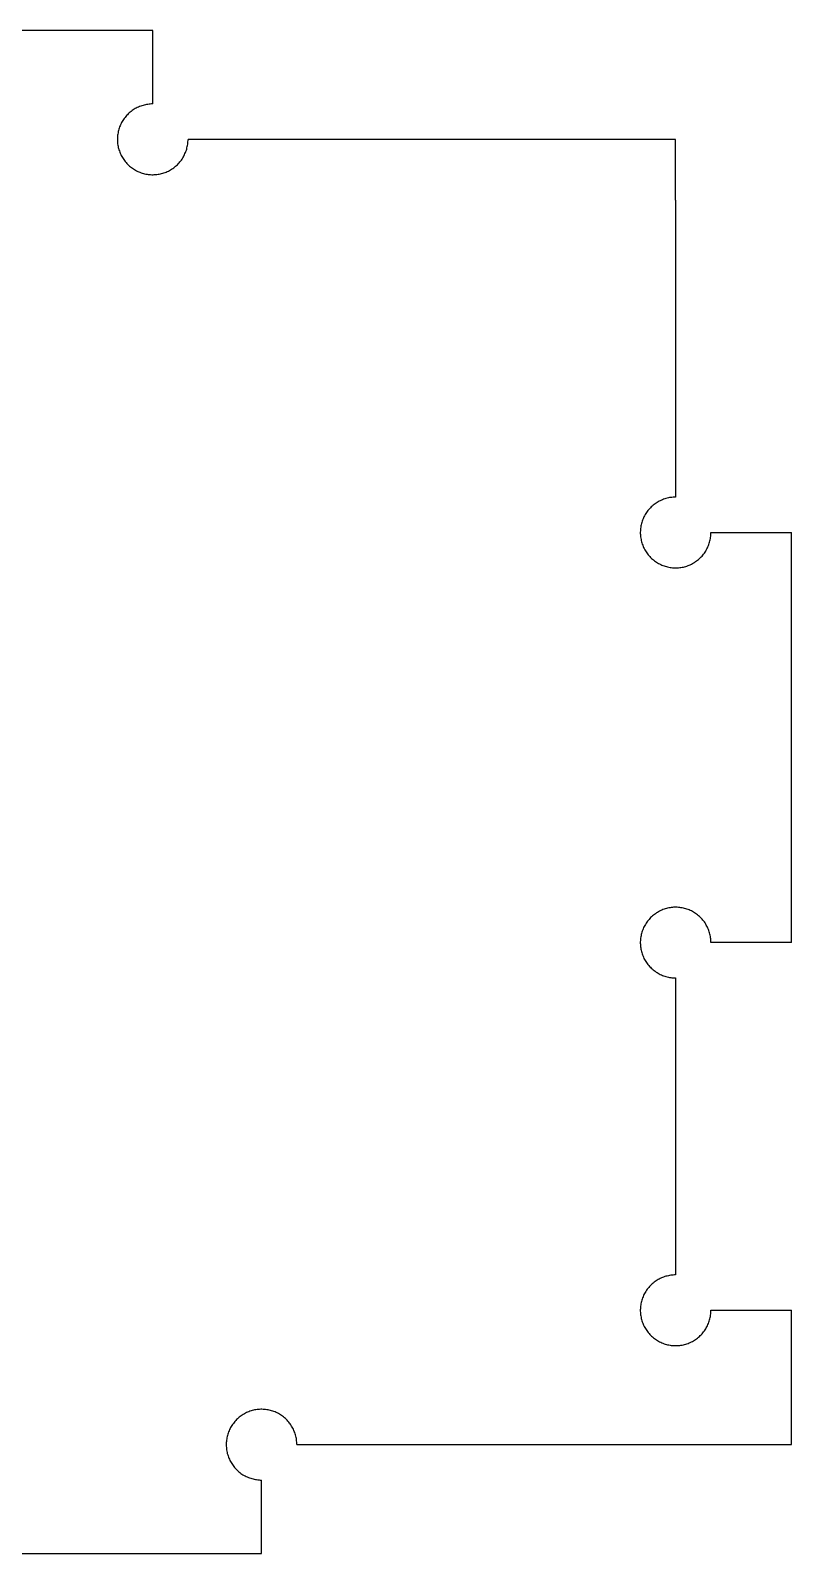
# Model space of a CAD drawing. Header units: millimetres. Extents: x -10 to 11.5, y -10 to 11.5.
# Drawn here: x 0.77 to 11.54, y -10 to 11.54 of the extents above; entities that cross this region are included whole.
import ezdxf

# ---------------------------------------------------------------- set-up
doc = ezdxf.new("R2010")
doc.units = ezdxf.units.MM
doc.layers.add('Combined Conservative', color=111, linetype='Continuous', true_color=0x7fffbf)

msp = doc.modelspace()

# ---------------------------------------------------------------- linework, layer by layer
at = {"layer": 'Combined Conservative'}
for p, q in [((2.5, 11.54), (-2.5, 11.54)), ((2.5, 10.5), (2.5, 11.54)), ((2.142, 10.349), (2.13, 10.337)), ((2.155, 10.362), (2.142, 10.349)), ((2.167, 10.373), (2.155, 10.362)), ((2.181, 10.385), (2.167, 10.373)), ((2.194, 10.396), (2.181, 10.385)), ((2.208, 10.406), (2.194, 10.396)), ((2.222, 10.416), (2.208, 10.406)), ((2.237, 10.425), (2.222, 10.416)), ((2.252, 10.434), (2.237, 10.425)), ((2.267, 10.442), (2.252, 10.434)), ((2.282, 10.45), (2.267, 10.442)), ((2.298, 10.457), (2.282, 10.45)), ((2.314, 10.464), (2.298, 10.457)), ((2.33, 10.47), (2.314, 10.464)), ((2.347, 10.476), (2.33, 10.47)), ((2.363, 10.481), (2.347, 10.476)), ((2.38, 10.485), (2.363, 10.481)), ((2.397, 10.489), (2.38, 10.485)), ((2.414, 10.493), (2.397, 10.489)), ((2.431, 10.495), (2.414, 10.493)), ((2.448, 10.497), (2.431, 10.495)), ((2.465, 10.499), (2.448, 10.497)), ((2.483, 10.5), (2.465, 10.499)), ((2.5, 10.5), (2.483, 10.5)), ((2.016, 10.126), (2.012, 10.109)), ((2.021, 10.142), (2.016, 10.126)), ((2.026, 10.159), (2.021, 10.142)), ((2.032, 10.175), (2.026, 10.159)), ((2.038, 10.191), (2.032, 10.175)), ((2.045, 10.207), (2.038, 10.191)), ((2.052, 10.223), (2.045, 10.207)), ((2.06, 10.238), (2.052, 10.223)), ((2.069, 10.253), (2.06, 10.238)), ((2.078, 10.268), (2.069, 10.253)), ((2.088, 10.283), (2.078, 10.268)), ((2.098, 10.297), (2.088, 10.283)), ((2.108, 10.31), (2.098, 10.297)), ((2.119, 10.324), (2.108, 10.31)), ((2.13, 10.337), (2.119, 10.324)), ((2.001, 10.023), (2, 10.006)), ((2, 10.006), (2, 9.988)), ((2, 9.988), (2.001, 9.971)), ((2.002, 10.04), (2.001, 10.023)), ((2.001, 9.971), (2.002, 9.954)), ((2.003, 10.058), (2.002, 10.04)), ((2.002, 9.954), (2.004, 9.937)), ((2.006, 10.075), (2.003, 10.058)), ((2.004, 9.937), (2.007, 9.92)), ((2.009, 10.092), (2.006, 10.075)), ((2.007, 9.92), (2.01, 9.902)), ((2.012, 10.109), (2.009, 10.092)), ((2.989, 9.897), (2.993, 9.914)), ((2.993, 9.914), (2.995, 9.931)), ((2.995, 9.931), (2.997, 9.948)), ((2.997, 9.948), (2.999, 9.965)), ((2.999, 9.965), (3, 9.983)), ((9.9, 10), (3, 10)), ((3, 9.983), (3, 10)), ((9.9, 9.14), (9.9, 10)), ((2.01, 9.902), (2.013, 9.886)), ((2.013, 9.886), (2.018, 9.869)), ((2.018, 9.869), (2.022, 9.852)), ((2.022, 9.852), (2.028, 9.836)), ((2.028, 9.836), (2.034, 9.819)), ((2.034, 9.819), (2.04, 9.803)), ((2.04, 9.803), (2.047, 9.788)), ((2.047, 9.788), (2.055, 9.772)), ((2.055, 9.772), (2.063, 9.757)), ((2.063, 9.757), (2.072, 9.742)), ((2.072, 9.742), (2.081, 9.727)), ((2.081, 9.727), (2.091, 9.713)), ((2.091, 9.713), (2.101, 9.699)), ((2.101, 9.699), (2.112, 9.685)), ((2.885, 9.681), (2.896, 9.694)), ((2.896, 9.694), (2.906, 9.708)), ((2.906, 9.708), (2.916, 9.722)), ((2.916, 9.722), (2.925, 9.737)), ((2.925, 9.737), (2.934, 9.752)), ((2.934, 9.752), (2.942, 9.767)), ((2.942, 9.767), (2.95, 9.782)), ((2.95, 9.782), (2.957, 9.798)), ((2.957, 9.798), (2.964, 9.814)), ((2.964, 9.814), (2.97, 9.83)), ((2.97, 9.83), (2.976, 9.847)), ((2.976, 9.847), (2.981, 9.863)), ((2.981, 9.863), (2.985, 9.88)), ((2.985, 9.88), (2.989, 9.897)), ((2.112, 9.685), (2.123, 9.672)), ((2.123, 9.672), (2.134, 9.659)), ((2.134, 9.659), (2.146, 9.646)), ((2.146, 9.646), (2.159, 9.634)), ((2.159, 9.634), (2.172, 9.623)), ((2.172, 9.623), (2.185, 9.612)), ((2.185, 9.612), (2.199, 9.601)), ((2.199, 9.601), (2.213, 9.591)), ((2.213, 9.591), (2.227, 9.581)), ((2.227, 9.581), (2.242, 9.572)), ((2.242, 9.572), (2.257, 9.563)), ((2.257, 9.563), (2.272, 9.555)), ((2.272, 9.555), (2.288, 9.547)), ((2.288, 9.547), (2.303, 9.54)), ((2.303, 9.54), (2.319, 9.534)), ((2.319, 9.534), (2.336, 9.528)), ((2.336, 9.528), (2.352, 9.522)), ((2.352, 9.522), (2.369, 9.518)), ((2.369, 9.518), (2.386, 9.513)), ((2.386, 9.513), (2.402, 9.51)), ((2.402, 9.51), (2.42, 9.507)), ((2.42, 9.507), (2.437, 9.504)), ((2.437, 9.504), (2.454, 9.502)), ((2.454, 9.502), (2.471, 9.501)), ((2.471, 9.501), (2.488, 9.5)), ((2.488, 9.5), (2.506, 9.5)), ((2.506, 9.5), (2.523, 9.501)), ((2.523, 9.501), (2.54, 9.502)), ((2.54, 9.502), (2.558, 9.503)), ((2.558, 9.503), (2.575, 9.506)), ((2.575, 9.506), (2.592, 9.509)), ((2.592, 9.509), (2.609, 9.512)), ((2.609, 9.512), (2.626, 9.516)), ((2.626, 9.516), (2.642, 9.521)), ((2.642, 9.521), (2.659, 9.526)), ((2.659, 9.526), (2.675, 9.532)), ((2.675, 9.532), (2.691, 9.538)), ((2.691, 9.538), (2.707, 9.545)), ((2.707, 9.545), (2.723, 9.552)), ((2.723, 9.552), (2.738, 9.56)), ((2.738, 9.56), (2.753, 9.569)), ((2.753, 9.569), (2.768, 9.578)), ((2.768, 9.578), (2.783, 9.588)), ((2.783, 9.588), (2.797, 9.598)), ((2.797, 9.598), (2.81, 9.608)), ((2.81, 9.608), (2.824, 9.619)), ((2.824, 9.619), (2.837, 9.63)), ((2.837, 9.63), (2.849, 9.642)), ((2.849, 9.642), (2.862, 9.655)), ((2.862, 9.655), (2.873, 9.667)), ((2.873, 9.667), (2.885, 9.681)), ((9.9, 9.14), (9.9, 4.94)), ((9.508, 4.75), (9.498, 4.737)), ((9.519, 4.764), (9.508, 4.75)), ((9.53, 4.777), (9.519, 4.764)), ((9.542, 4.789), (9.53, 4.777)), ((9.555, 4.802), (9.542, 4.789)), ((9.567, 4.813), (9.555, 4.802)), ((9.581, 4.825), (9.567, 4.813)), ((9.594, 4.836), (9.581, 4.825)), ((9.608, 4.846), (9.594, 4.836)), ((9.622, 4.856), (9.608, 4.846)), ((9.637, 4.865), (9.622, 4.856)), ((9.652, 4.874), (9.637, 4.865)), ((9.667, 4.882), (9.652, 4.874)), ((9.682, 4.89), (9.667, 4.882)), ((9.698, 4.897), (9.682, 4.89)), ((9.714, 4.904), (9.698, 4.897)), ((9.73, 4.91), (9.714, 4.904)), ((9.747, 4.916), (9.73, 4.91)), ((9.763, 4.921), (9.747, 4.916)), ((9.78, 4.925), (9.763, 4.921)), ((9.797, 4.929), (9.78, 4.925)), ((9.814, 4.933), (9.797, 4.929)), ((9.831, 4.935), (9.814, 4.933)), ((9.848, 4.937), (9.831, 4.935)), ((9.865, 4.939), (9.848, 4.937)), ((9.883, 4.94), (9.865, 4.939)), ((9.9, 4.94), (9.883, 4.94)), ((9.409, 4.532), (9.406, 4.515)), ((9.412, 4.549), (9.409, 4.532)), ((9.416, 4.566), (9.412, 4.549)), ((9.421, 4.582), (9.416, 4.566)), ((9.426, 4.599), (9.421, 4.582)), ((9.432, 4.615), (9.426, 4.599)), ((9.438, 4.631), (9.432, 4.615)), ((9.445, 4.647), (9.438, 4.631)), ((9.452, 4.663), (9.445, 4.647)), ((9.46, 4.678), (9.452, 4.663)), ((9.469, 4.693), (9.46, 4.678)), ((9.478, 4.708), (9.469, 4.693)), ((9.488, 4.723), (9.478, 4.708)), ((9.498, 4.737), (9.488, 4.723)), ((9.401, 4.463), (9.4, 4.446)), ((9.4, 4.446), (9.4, 4.428)), ((9.4, 4.428), (9.401, 4.411)), ((9.402, 4.48), (9.401, 4.463)), ((9.401, 4.411), (9.402, 4.394)), ((9.403, 4.498), (9.402, 4.48)), ((9.402, 4.394), (9.404, 4.377)), ((9.406, 4.515), (9.403, 4.498)), ((9.404, 4.377), (9.407, 4.36)), ((9.407, 4.36), (9.41, 4.342)), ((9.41, 4.342), (9.413, 4.326)), ((9.413, 4.326), (9.418, 4.309)), ((9.418, 4.309), (9.422, 4.292)), ((10.381, 4.303), (10.385, 4.32)), ((10.385, 4.32), (10.389, 4.337)), ((10.389, 4.337), (10.393, 4.354)), ((10.393, 4.354), (10.395, 4.371)), ((10.395, 4.371), (10.397, 4.388)), ((10.397, 4.388), (10.399, 4.405)), ((10.399, 4.405), (10.4, 4.423)), ((10.4, 4.423), (10.4, 4.44)), ((10.4, 4.44), (11.54, 4.44)), ((11.54, -1.36), (11.54, 4.44)), ((9.422, 4.292), (9.428, 4.276)), ((9.428, 4.276), (9.434, 4.259)), ((9.434, 4.259), (9.44, 4.243)), ((9.44, 4.243), (9.447, 4.228)), ((9.447, 4.228), (9.455, 4.212)), ((9.455, 4.212), (9.463, 4.197)), ((9.463, 4.197), (9.472, 4.182)), ((9.472, 4.182), (9.481, 4.167)), ((9.481, 4.167), (9.491, 4.153)), ((9.491, 4.153), (9.501, 4.139)), ((9.501, 4.139), (9.512, 4.125)), ((9.512, 4.125), (9.523, 4.112)), ((9.523, 4.112), (9.534, 4.099)), ((9.534, 4.099), (9.546, 4.086)), ((10.249, 4.082), (10.262, 4.095)), ((10.262, 4.095), (10.273, 4.107)), ((10.273, 4.107), (10.285, 4.121)), ((10.285, 4.121), (10.296, 4.134)), ((10.296, 4.134), (10.306, 4.148)), ((10.306, 4.148), (10.316, 4.162)), ((10.316, 4.162), (10.325, 4.177)), ((10.325, 4.177), (10.334, 4.192)), ((10.334, 4.192), (10.342, 4.207)), ((10.342, 4.207), (10.35, 4.222)), ((10.35, 4.222), (10.357, 4.238)), ((10.357, 4.238), (10.364, 4.254)), ((10.364, 4.254), (10.37, 4.27)), ((10.37, 4.27), (10.376, 4.287)), ((10.376, 4.287), (10.381, 4.303)), ((9.546, 4.086), (9.559, 4.074)), ((9.559, 4.074), (9.572, 4.063)), ((9.572, 4.063), (9.585, 4.052)), ((9.585, 4.052), (9.599, 4.041)), ((9.599, 4.041), (9.613, 4.031)), ((9.613, 4.031), (9.627, 4.021)), ((9.627, 4.021), (9.642, 4.012)), ((9.642, 4.012), (9.657, 4.003)), ((9.657, 4.003), (9.672, 3.995)), ((9.672, 3.995), (9.688, 3.987)), ((9.688, 3.987), (9.703, 3.98)), ((9.703, 3.98), (9.719, 3.974)), ((9.719, 3.974), (9.736, 3.968)), ((9.736, 3.968), (9.752, 3.962)), ((9.752, 3.962), (9.769, 3.958)), ((9.769, 3.958), (9.786, 3.953)), ((9.786, 3.953), (9.802, 3.95)), ((9.802, 3.95), (9.82, 3.947)), ((9.82, 3.947), (9.837, 3.944)), ((9.837, 3.944), (9.854, 3.942)), ((9.854, 3.942), (9.871, 3.941)), ((9.871, 3.941), (9.888, 3.94)), ((9.888, 3.94), (9.906, 3.94)), ((9.906, 3.94), (9.923, 3.941)), ((9.923, 3.941), (9.94, 3.942)), ((9.94, 3.942), (9.958, 3.943)), ((9.958, 3.943), (9.975, 3.946)), ((9.975, 3.946), (9.992, 3.949)), ((9.992, 3.949), (10.009, 3.952)), ((10.009, 3.952), (10.026, 3.956)), ((10.026, 3.956), (10.042, 3.961)), ((10.042, 3.961), (10.059, 3.966)), ((10.059, 3.966), (10.075, 3.972)), ((10.075, 3.972), (10.091, 3.978)), ((10.091, 3.978), (10.107, 3.985)), ((10.107, 3.985), (10.123, 3.992)), ((10.123, 3.992), (10.138, 4)), ((10.138, 4), (10.153, 4.009)), ((10.153, 4.009), (10.168, 4.018)), ((10.168, 4.018), (10.183, 4.028)), ((10.183, 4.028), (10.197, 4.038)), ((10.197, 4.038), (10.21, 4.048)), ((10.21, 4.048), (10.224, 4.059)), ((10.224, 4.059), (10.237, 4.07)), ((10.237, 4.07), (10.249, 4.082)), ((9.871, -0.861), (9.854, -0.862)), ((9.888, -0.86), (9.871, -0.861)), ((9.906, -0.86), (9.888, -0.86)), ((9.923, -0.861), (9.906, -0.86)), ((9.94, -0.862), (9.923, -0.861)), ((9.491, -1.073), (9.481, -1.087)), ((9.501, -1.059), (9.491, -1.073)), ((9.512, -1.045), (9.501, -1.059)), ((9.523, -1.032), (9.512, -1.045)), ((9.534, -1.019), (9.523, -1.032)), ((9.546, -1.006), (9.534, -1.019)), ((9.559, -0.994), (9.546, -1.006)), ((9.572, -0.983), (9.559, -0.994)), ((9.585, -0.972), (9.572, -0.983)), ((9.599, -0.961), (9.585, -0.972)), ((9.613, -0.951), (9.599, -0.961)), ((9.627, -0.941), (9.613, -0.951)), ((9.642, -0.932), (9.627, -0.941)), ((9.657, -0.923), (9.642, -0.932)), ((9.672, -0.915), (9.657, -0.923)), ((9.688, -0.907), (9.672, -0.915)), ((9.703, -0.9), (9.688, -0.907)), ((9.719, -0.894), (9.703, -0.9)), ((9.736, -0.888), (9.719, -0.894)), ((9.752, -0.882), (9.736, -0.888)), ((9.769, -0.878), (9.752, -0.882)), ((9.786, -0.873), (9.769, -0.878)), ((9.802, -0.87), (9.786, -0.873)), ((9.82, -0.867), (9.802, -0.87)), ((9.837, -0.864), (9.82, -0.867)), ((9.854, -0.862), (9.837, -0.864)), ((9.958, -0.863), (9.94, -0.862)), ((9.975, -0.866), (9.958, -0.863)), ((9.992, -0.869), (9.975, -0.866)), ((10.009, -0.872), (9.992, -0.869)), ((10.026, -0.876), (10.009, -0.872)), ((10.042, -0.881), (10.026, -0.876)), ((10.059, -0.886), (10.042, -0.881)), ((10.075, -0.892), (10.059, -0.886)), ((10.091, -0.898), (10.075, -0.892)), ((10.107, -0.905), (10.091, -0.898)), ((10.123, -0.912), (10.107, -0.905)), ((10.138, -0.92), (10.123, -0.912)), ((10.153, -0.929), (10.138, -0.92)), ((10.168, -0.938), (10.153, -0.929)), ((10.183, -0.948), (10.168, -0.938)), ((10.197, -0.958), (10.183, -0.948)), ((10.21, -0.968), (10.197, -0.958)), ((10.224, -0.979), (10.21, -0.968)), ((10.237, -0.99), (10.224, -0.979)), ((10.249, -1.002), (10.237, -0.99)), ((10.262, -1.015), (10.249, -1.002)), ((10.273, -1.027), (10.262, -1.015)), ((10.285, -1.041), (10.273, -1.027)), ((10.296, -1.054), (10.285, -1.041)), ((10.306, -1.068), (10.296, -1.054)), ((10.316, -1.082), (10.306, -1.068)), ((9.407, -1.28), (9.404, -1.297)), ((9.41, -1.262), (9.407, -1.28)), ((9.413, -1.246), (9.41, -1.262)), ((9.418, -1.229), (9.413, -1.246)), ((9.422, -1.212), (9.418, -1.229)), ((9.428, -1.196), (9.422, -1.212)), ((9.434, -1.179), (9.428, -1.196)), ((9.44, -1.163), (9.434, -1.179)), ((9.447, -1.148), (9.44, -1.163)), ((9.455, -1.132), (9.447, -1.148)), ((9.463, -1.117), (9.455, -1.132)), ((9.472, -1.102), (9.463, -1.117)), ((9.481, -1.087), (9.472, -1.102)), ((10.325, -1.097), (10.316, -1.082)), ((10.334, -1.112), (10.325, -1.097)), ((10.342, -1.127), (10.334, -1.112)), ((10.35, -1.142), (10.342, -1.127)), ((10.357, -1.158), (10.35, -1.142)), ((10.364, -1.174), (10.357, -1.158)), ((10.37, -1.19), (10.364, -1.174)), ((10.376, -1.207), (10.37, -1.19)), ((10.381, -1.223), (10.376, -1.207)), ((10.385, -1.24), (10.381, -1.223)), ((10.389, -1.257), (10.385, -1.24)), ((10.393, -1.274), (10.389, -1.257)), ((10.395, -1.291), (10.393, -1.274)), ((10.397, -1.308), (10.395, -1.291)), ((9.401, -1.331), (9.4, -1.348)), ((9.4, -1.348), (9.4, -1.366)), ((9.4, -1.366), (9.401, -1.383)), ((9.402, -1.314), (9.401, -1.331)), ((9.401, -1.383), (9.402, -1.4)), ((9.404, -1.297), (9.402, -1.314)), ((9.402, -1.4), (9.403, -1.418)), ((9.403, -1.418), (9.406, -1.435)), ((9.406, -1.435), (9.409, -1.452)), ((9.409, -1.452), (9.412, -1.469)), ((9.412, -1.469), (9.416, -1.486)), ((9.416, -1.486), (9.421, -1.502)), ((9.421, -1.502), (9.426, -1.519)), ((10.399, -1.325), (10.397, -1.308)), ((10.4, -1.343), (10.399, -1.325)), ((10.4, -1.36), (10.4, -1.343)), ((11.54, -1.36), (10.4, -1.36)), ((9.426, -1.519), (9.432, -1.535)), ((9.432, -1.535), (9.438, -1.551)), ((9.438, -1.551), (9.445, -1.567)), ((9.445, -1.567), (9.452, -1.583)), ((9.452, -1.583), (9.46, -1.598)), ((9.46, -1.598), (9.469, -1.613)), ((9.469, -1.613), (9.478, -1.628)), ((9.478, -1.628), (9.488, -1.643)), ((9.488, -1.643), (9.498, -1.657)), ((9.498, -1.657), (9.508, -1.67)), ((9.508, -1.67), (9.519, -1.684)), ((9.519, -1.684), (9.53, -1.697)), ((9.53, -1.697), (9.542, -1.709)), ((9.542, -1.709), (9.555, -1.722)), ((9.555, -1.722), (9.567, -1.733)), ((9.567, -1.733), (9.581, -1.745)), ((9.581, -1.745), (9.594, -1.756)), ((9.594, -1.756), (9.608, -1.766)), ((9.608, -1.766), (9.622, -1.776)), ((9.622, -1.776), (9.637, -1.785)), ((9.637, -1.785), (9.652, -1.794)), ((9.652, -1.794), (9.667, -1.802)), ((9.667, -1.802), (9.682, -1.81)), ((9.682, -1.81), (9.698, -1.817)), ((9.698, -1.817), (9.714, -1.824)), ((9.714, -1.824), (9.73, -1.83)), ((9.73, -1.83), (9.747, -1.836)), ((9.747, -1.836), (9.763, -1.841)), ((9.763, -1.841), (9.78, -1.845)), ((9.78, -1.845), (9.797, -1.849)), ((9.797, -1.849), (9.814, -1.853)), ((9.814, -1.853), (9.831, -1.855)), ((9.831, -1.855), (9.848, -1.857)), ((9.848, -1.857), (9.865, -1.859)), ((9.865, -1.859), (9.883, -1.86)), ((9.883, -1.86), (9.9, -1.86)), ((9.9, -1.86), (9.9, -6.06)), ((9.519, -6.236), (9.508, -6.25)), ((9.53, -6.223), (9.519, -6.236)), ((9.542, -6.211), (9.53, -6.223)), ((9.555, -6.198), (9.542, -6.211)), ((9.567, -6.187), (9.555, -6.198)), ((9.581, -6.175), (9.567, -6.187)), ((9.594, -6.164), (9.581, -6.175)), ((9.608, -6.154), (9.594, -6.164)), ((9.622, -6.144), (9.608, -6.154)), ((9.637, -6.135), (9.622, -6.144)), ((9.652, -6.126), (9.637, -6.135)), ((9.667, -6.118), (9.652, -6.126)), ((9.682, -6.11), (9.667, -6.118)), ((9.698, -6.103), (9.682, -6.11)), ((9.714, -6.096), (9.698, -6.103)), ((9.73, -6.09), (9.714, -6.096)), ((9.747, -6.084), (9.73, -6.09)), ((9.763, -6.079), (9.747, -6.084)), ((9.78, -6.075), (9.763, -6.079)), ((9.797, -6.071), (9.78, -6.075)), ((9.814, -6.067), (9.797, -6.071)), ((9.831, -6.065), (9.814, -6.067)), ((9.848, -6.063), (9.831, -6.065)), ((9.865, -6.061), (9.848, -6.063)), ((9.883, -6.06), (9.865, -6.061)), ((9.9, -6.06), (9.883, -6.06)), ((9.412, -6.451), (9.409, -6.468)), ((9.416, -6.434), (9.412, -6.451)), ((9.421, -6.418), (9.416, -6.434)), ((9.426, -6.401), (9.421, -6.418)), ((9.432, -6.385), (9.426, -6.401)), ((9.438, -6.369), (9.432, -6.385)), ((9.445, -6.353), (9.438, -6.369)), ((9.452, -6.337), (9.445, -6.353)), ((9.46, -6.322), (9.452, -6.337)), ((9.469, -6.307), (9.46, -6.322)), ((9.478, -6.292), (9.469, -6.307)), ((9.488, -6.277), (9.478, -6.292)), ((9.498, -6.263), (9.488, -6.277)), ((9.508, -6.25), (9.498, -6.263)), ((9.401, -6.537), (9.4, -6.554)), ((9.4, -6.554), (9.4, -6.572)), ((9.4, -6.572), (9.401, -6.589)), ((9.402, -6.52), (9.401, -6.537)), ((9.401, -6.589), (9.402, -6.606)), ((9.403, -6.502), (9.402, -6.52)), ((9.402, -6.606), (9.404, -6.623)), ((9.406, -6.485), (9.403, -6.502)), ((9.404, -6.623), (9.407, -6.64)), ((9.409, -6.468), (9.406, -6.485)), ((9.407, -6.64), (9.41, -6.658)), ((9.41, -6.658), (9.413, -6.674)), ((9.413, -6.674), (9.418, -6.691)), ((10.385, -6.68), (10.389, -6.663)), ((10.389, -6.663), (10.393, -6.646)), ((10.393, -6.646), (10.395, -6.629)), ((10.395, -6.629), (10.397, -6.612)), ((10.397, -6.612), (10.399, -6.595)), ((10.399, -6.595), (10.4, -6.577)), ((10.4, -6.577), (10.4, -6.56)), ((10.4, -6.56), (11.54, -6.56)), ((11.54, -8.46), (11.54, -6.56)), ((9.418, -6.691), (9.422, -6.708)), ((9.422, -6.708), (9.428, -6.724)), ((9.428, -6.724), (9.434, -6.741)), ((9.434, -6.741), (9.44, -6.757)), ((9.44, -6.757), (9.447, -6.772)), ((9.447, -6.772), (9.455, -6.788)), ((9.455, -6.788), (9.463, -6.803)), ((9.463, -6.803), (9.472, -6.818)), ((9.472, -6.818), (9.481, -6.833)), ((9.481, -6.833), (9.491, -6.847)), ((9.491, -6.847), (9.501, -6.861)), ((9.501, -6.861), (9.512, -6.875)), ((9.512, -6.875), (9.523, -6.888)), ((9.523, -6.888), (9.534, -6.901)), ((10.262, -6.905), (10.273, -6.893)), ((10.273, -6.893), (10.285, -6.879)), ((10.285, -6.879), (10.296, -6.866)), ((10.296, -6.866), (10.306, -6.852)), ((10.306, -6.852), (10.316, -6.838)), ((10.316, -6.838), (10.325, -6.823)), ((10.325, -6.823), (10.334, -6.808)), ((10.334, -6.808), (10.342, -6.793)), ((10.342, -6.793), (10.35, -6.778)), ((10.35, -6.778), (10.357, -6.762)), ((10.357, -6.762), (10.364, -6.746)), ((10.364, -6.746), (10.37, -6.73)), ((10.37, -6.73), (10.376, -6.713)), ((10.376, -6.713), (10.381, -6.697)), ((10.381, -6.697), (10.385, -6.68)), ((9.534, -6.901), (9.546, -6.914)), ((9.546, -6.914), (9.559, -6.926)), ((9.559, -6.926), (9.572, -6.937)), ((9.572, -6.937), (9.585, -6.948)), ((9.585, -6.948), (9.599, -6.959)), ((9.599, -6.959), (9.613, -6.969)), ((9.613, -6.969), (9.627, -6.979)), ((9.627, -6.979), (9.642, -6.988)), ((9.642, -6.988), (9.657, -6.997)), ((9.657, -6.997), (9.672, -7.005)), ((9.672, -7.005), (9.688, -7.013)), ((9.688, -7.013), (9.703, -7.02)), ((9.703, -7.02), (9.719, -7.026)), ((9.719, -7.026), (9.736, -7.032)), ((9.736, -7.032), (9.752, -7.038)), ((9.752, -7.038), (9.769, -7.042)), ((9.769, -7.042), (9.786, -7.047)), ((9.786, -7.047), (9.802, -7.05)), ((9.802, -7.05), (9.82, -7.053)), ((9.82, -7.053), (9.837, -7.056)), ((9.837, -7.056), (9.854, -7.058)), ((9.854, -7.058), (9.871, -7.059)), ((9.871, -7.059), (9.888, -7.06)), ((9.888, -7.06), (9.906, -7.06)), ((9.906, -7.06), (9.923, -7.059)), ((9.923, -7.059), (9.94, -7.058)), ((9.94, -7.058), (9.958, -7.057)), ((9.958, -7.057), (9.975, -7.054)), ((9.975, -7.054), (9.992, -7.051)), ((9.992, -7.051), (10.009, -7.048)), ((10.009, -7.048), (10.026, -7.044)), ((10.026, -7.044), (10.042, -7.039)), ((10.042, -7.039), (10.059, -7.034)), ((10.059, -7.034), (10.075, -7.028)), ((10.075, -7.028), (10.091, -7.022)), ((10.091, -7.022), (10.107, -7.015)), ((10.107, -7.015), (10.123, -7.008)), ((10.123, -7.008), (10.138, -7)), ((10.138, -7), (10.153, -6.991)), ((10.153, -6.991), (10.168, -6.982)), ((10.168, -6.982), (10.183, -6.972)), ((10.183, -6.972), (10.197, -6.962)), ((10.197, -6.962), (10.21, -6.952)), ((10.21, -6.952), (10.224, -6.941)), ((10.224, -6.941), (10.237, -6.93)), ((10.237, -6.93), (10.249, -6.918)), ((10.249, -6.918), (10.262, -6.905)), ((3.942, -7.97), (3.926, -7.973)), ((3.96, -7.967), (3.942, -7.97)), ((3.977, -7.964), (3.96, -7.967)), ((3.994, -7.962), (3.977, -7.964)), ((4.011, -7.961), (3.994, -7.962)), ((4.028, -7.96), (4.011, -7.961)), ((4.046, -7.96), (4.028, -7.96)), ((4.063, -7.961), (4.046, -7.96)), ((4.08, -7.962), (4.063, -7.961)), ((4.098, -7.963), (4.08, -7.962)), ((4.115, -7.966), (4.098, -7.963)), ((4.132, -7.969), (4.115, -7.966)), ((4.149, -7.972), (4.132, -7.969)), ((3.631, -8.173), (3.621, -8.187)), ((3.641, -8.159), (3.631, -8.173)), ((3.652, -8.145), (3.641, -8.159)), ((3.663, -8.132), (3.652, -8.145)), ((3.674, -8.119), (3.663, -8.132)), ((3.686, -8.106), (3.674, -8.119)), ((3.699, -8.094), (3.686, -8.106)), ((3.712, -8.083), (3.699, -8.094)), ((3.725, -8.072), (3.712, -8.083)), ((3.739, -8.061), (3.725, -8.072)), ((3.753, -8.051), (3.739, -8.061)), ((3.767, -8.041), (3.753, -8.051)), ((3.782, -8.032), (3.767, -8.041)), ((3.797, -8.023), (3.782, -8.032)), ((3.812, -8.015), (3.797, -8.023)), ((3.828, -8.007), (3.812, -8.015)), ((3.843, -8), (3.828, -8.007)), ((3.859, -7.994), (3.843, -8)), ((3.876, -7.988), (3.859, -7.994)), ((3.892, -7.982), (3.876, -7.988)), ((3.909, -7.978), (3.892, -7.982)), ((3.926, -7.973), (3.909, -7.978)), ((4.166, -7.976), (4.149, -7.972)), ((4.182, -7.981), (4.166, -7.976)), ((4.199, -7.986), (4.182, -7.981)), ((4.215, -7.992), (4.199, -7.986)), ((4.231, -7.998), (4.215, -7.992)), ((4.247, -8.005), (4.231, -7.998)), ((4.263, -8.012), (4.247, -8.005)), ((4.278, -8.02), (4.263, -8.012)), ((4.293, -8.029), (4.278, -8.02)), ((4.308, -8.038), (4.293, -8.029)), ((4.323, -8.048), (4.308, -8.038)), ((4.337, -8.058), (4.323, -8.048)), ((4.35, -8.068), (4.337, -8.058)), ((4.364, -8.079), (4.35, -8.068)), ((4.377, -8.09), (4.364, -8.079)), ((4.389, -8.102), (4.377, -8.09)), ((4.402, -8.115), (4.389, -8.102)), ((4.413, -8.127), (4.402, -8.115)), ((4.425, -8.141), (4.413, -8.127)), ((4.436, -8.154), (4.425, -8.141)), ((4.446, -8.168), (4.436, -8.154)), ((4.456, -8.182), (4.446, -8.168)), ((4.465, -8.197), (4.456, -8.182)), ((3.544, -8.397), (3.542, -8.414)), ((3.547, -8.38), (3.544, -8.397)), ((3.55, -8.362), (3.547, -8.38)), ((3.553, -8.346), (3.55, -8.362)), ((3.558, -8.329), (3.553, -8.346)), ((3.562, -8.312), (3.558, -8.329)), ((3.568, -8.296), (3.562, -8.312)), ((3.574, -8.279), (3.568, -8.296)), ((3.58, -8.263), (3.574, -8.279)), ((3.587, -8.248), (3.58, -8.263)), ((3.595, -8.232), (3.587, -8.248)), ((3.603, -8.217), (3.595, -8.232)), ((3.612, -8.202), (3.603, -8.217)), ((3.621, -8.187), (3.612, -8.202)), ((4.474, -8.212), (4.465, -8.197)), ((4.482, -8.227), (4.474, -8.212)), ((4.49, -8.242), (4.482, -8.227)), ((4.497, -8.258), (4.49, -8.242)), ((4.504, -8.274), (4.497, -8.258)), ((4.51, -8.29), (4.504, -8.274)), ((4.516, -8.307), (4.51, -8.29)), ((4.521, -8.323), (4.516, -8.307)), ((4.525, -8.34), (4.521, -8.323)), ((4.529, -8.357), (4.525, -8.34)), ((4.533, -8.374), (4.529, -8.357)), ((4.535, -8.391), (4.533, -8.374)), ((4.537, -8.408), (4.535, -8.391)), ((3.541, -8.431), (3.54, -8.448)), ((3.54, -8.448), (3.54, -8.466)), ((3.54, -8.466), (3.541, -8.483)), ((3.542, -8.414), (3.541, -8.431)), ((3.541, -8.483), (3.542, -8.5)), ((3.542, -8.5), (3.543, -8.518)), ((3.543, -8.518), (3.546, -8.535)), ((3.546, -8.535), (3.549, -8.552)), ((3.549, -8.552), (3.552, -8.569)), ((3.552, -8.569), (3.556, -8.586)), ((3.556, -8.586), (3.561, -8.602)), ((3.561, -8.602), (3.566, -8.619)), ((4.539, -8.425), (4.537, -8.408)), ((4.54, -8.443), (4.539, -8.425)), ((4.54, -8.46), (4.54, -8.443)), ((4.54, -8.46), (11.54, -8.46)), ((3.566, -8.619), (3.572, -8.635)), ((3.572, -8.635), (3.578, -8.651)), ((3.578, -8.651), (3.585, -8.667)), ((3.585, -8.667), (3.592, -8.683)), ((3.592, -8.683), (3.6, -8.698)), ((3.6, -8.698), (3.609, -8.713)), ((3.609, -8.713), (3.618, -8.728)), ((3.618, -8.728), (3.628, -8.743)), ((3.628, -8.743), (3.638, -8.757)), ((3.638, -8.757), (3.648, -8.77)), ((3.648, -8.77), (3.659, -8.784)), ((3.659, -8.784), (3.67, -8.797)), ((3.67, -8.797), (3.682, -8.809)), ((3.682, -8.809), (3.695, -8.822)), ((3.695, -8.822), (3.707, -8.833)), ((3.707, -8.833), (3.721, -8.845)), ((3.721, -8.845), (3.734, -8.856)), ((3.734, -8.856), (3.748, -8.866)), ((3.748, -8.866), (3.762, -8.876)), ((3.762, -8.876), (3.777, -8.885)), ((3.777, -8.885), (3.792, -8.894)), ((3.792, -8.894), (3.807, -8.902)), ((3.807, -8.902), (3.822, -8.91)), ((3.822, -8.91), (3.838, -8.917)), ((3.838, -8.917), (3.854, -8.924)), ((3.854, -8.924), (3.87, -8.93)), ((3.87, -8.93), (3.887, -8.936)), ((3.887, -8.936), (3.903, -8.941)), ((3.903, -8.941), (3.92, -8.945)), ((3.92, -8.945), (3.937, -8.949)), ((3.937, -8.949), (3.954, -8.953)), ((3.954, -8.953), (3.971, -8.955)), ((3.971, -8.955), (3.988, -8.957)), ((3.988, -8.957), (4.005, -8.959)), ((4.005, -8.959), (4.023, -8.96)), ((4.023, -8.96), (4.04, -8.96)), ((4.04, -10), (4.04, -8.96)), ((-0.96, -10), (4.04, -10))]:
    msp.add_line(p, q, dxfattribs=at)

doc.saveas('drawing.dxf')
